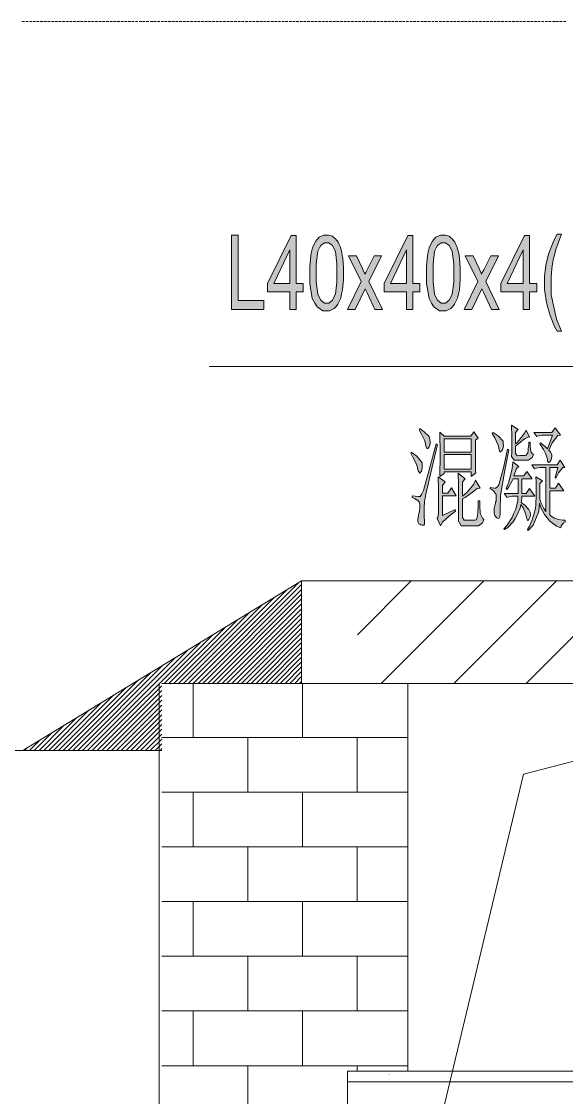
# Model space of a CAD drawing. Header units: millimetres. Extents: x -4415 to 173792, y -78716 to 47289.
# Drawn here: x 9231 to 14968, y -47989 to -36664 of the extents above; entities that cross this region are included whole.
import ezdxf

# ---------------------------------------------------------------- set-up
doc = ezdxf.new("R2010")
doc.units = ezdxf.units.MM

msp = doc.modelspace()

# ---------------------------------------------------------------- hatches: boundary and pattern name
h = msp.add_hatch(color=0)
h.dxf.hatch_style = 2
h.paths.add_polyline_path([(11441, -39695), (11441, -38914), (11513, -38914), (11513, -39602), (11783, -39602), (11783, -39695)])
h = msp.add_hatch(color=0)
h.paths.add_polyline_path([(12057, -39695), (12057, -39508), (11819, -39508), (11819, -39421), (12068, -38915), (12123, -38915), (12123, -39421), (12197, -39421), (12197, -39508), (12123, -39508), (12123, -39695)])
h.paths.add_polyline_path([(12057, -39421), (12057, -39069), (11886, -39421)])
h = msp.add_hatch(color=0)
h.paths.add_polyline_path([(12265, -39310), (12265, -39241), (12276, -39129), (12285, -39087), (12295, -39045), (12325, -38980), (12344, -38957), (12364, -38935), (12413, -38912), (12443, -38912), (12464, -38912), (12503, -38924), (12520, -38937), (12536, -38950), (12564, -38986), (12575, -39010), (12586, -39033), (12602, -39091), (12608, -39126), (12615, -39160), (12620, -39252), (12620, -39310), (12620, -39379), (12610, -39490), (12601, -39532), (12591, -39575), (12562, -39639), (12542, -39663), (12522, -39685), (12473, -39708), (12443, -39708), (12403, -39708), (12342, -39668), (12320, -39627), (12292, -39579), (12265, -39420)])
h.paths.add_polyline_path([(12333, -39310), (12333, -39406), (12350, -39534), (12366, -39566), (12381, -39597), (12419, -39629), (12443, -39629), (12466, -39629), (12505, -39597), (12520, -39566), (12536, -39534), (12551, -39406), (12551, -39310), (12551, -39214), (12536, -39086), (12520, -39055), (12505, -39023), (12466, -38992), (12442, -38992), (12419, -38992), (12382, -39020), (12369, -39047), (12352, -39083), (12333, -39214)])
h = msp.add_hatch(color=0)
h.paths.add_polyline_path([(13285, -39695), (13285, -39508), (13048, -39508), (13048, -39421), (13297, -38915), (13352, -38915), (13352, -39421), (13425, -39421), (13425, -39508), (13352, -39508), (13352, -39695)])
h.paths.add_polyline_path([(13285, -39421), (13285, -39069), (13114, -39421)])
h = msp.add_hatch(color=0)
h.paths.add_polyline_path([(13494, -39310), (13494, -39241), (13504, -39129), (13513, -39087), (13524, -39045), (13553, -38980), (13572, -38957), (13593, -38935), (13642, -38912), (13671, -38912), (13694, -38912), (13732, -38924), (13748, -38937), (13766, -38950), (13792, -38986), (13803, -39010), (13814, -39033), (13831, -39091), (13837, -39126), (13843, -39160), (13849, -39252), (13849, -39310), (13849, -39379), (13840, -39490), (13830, -39532), (13819, -39575), (13790, -39639), (13771, -39663), (13751, -39685), (13701, -39708), (13671, -39708), (13632, -39708), (13570, -39668), (13548, -39627), (13521, -39579), (13494, -39420)])
h.paths.add_polyline_path([(13563, -39310), (13563, -39406), (13579, -39534), (13594, -39566), (13610, -39597), (13649, -39629), (13671, -39629), (13695, -39629), (13733, -39597), (13749, -39566), (13764, -39534), (13781, -39406), (13781, -39310), (13781, -39214), (13764, -39086), (13749, -39055), (13733, -39023), (13695, -38992), (13671, -38992), (13647, -38992), (13611, -39020), (13597, -39047), (13580, -39083), (13563, -39214)])
h = msp.add_hatch(color=0)
h.paths.add_polyline_path([(14513, -39695), (14513, -39508), (14277, -39508), (14277, -39421), (14526, -38915), (14580, -38915), (14580, -39421), (14654, -39421), (14654, -39508), (14580, -39508), (14580, -39695)])
h.paths.add_polyline_path([(14513, -39421), (14513, -39069), (14343, -39421)])
h = msp.add_hatch(color=0)
h.dxf.hatch_style = 2
h.paths.add_polyline_path([(14869, -39924), (14841, -39874), (14795, -39757), (14776, -39690), (14756, -39623), (14737, -39484), (14737, -39412), (14737, -39349), (14751, -39228), (14766, -39170), (14782, -39103), (14834, -38969), (14869, -38903), (14917, -38903), (14895, -38957), (14865, -39037), (14857, -39060), (14847, -39097), (14828, -39173), (14822, -39214), (14814, -39263), (14806, -39363), (14806, -39414), (14806, -39541), (14862, -39797), (14917, -39924)])
h = msp.add_hatch(color=0)
h.dxf.hatch_style = 2
h.paths.add_polyline_path([(12663, -39695), (12807, -39402), (12674, -39129), (12756, -39129), (12819, -39262), (12827, -39280), (12840, -39312), (12846, -39324), (12854, -39307), (12869, -39277), (12876, -39263), (12942, -39129), (13022, -39129), (12888, -39401), (13032, -39695), (12951, -39695), (12869, -39520), (12850, -39477), (12744, -39695)])
h = msp.add_hatch(color=0)
h.dxf.hatch_style = 2
h.paths.add_polyline_path([(13891, -39695), (14036, -39402), (13902, -39129), (13986, -39129), (14047, -39262), (14055, -39280), (14069, -39312), (14074, -39324), (14082, -39307), (14097, -39277), (14104, -39263), (14170, -39129), (14251, -39129), (14118, -39401), (14260, -39695), (14179, -39695), (14097, -39520), (14078, -39477), (13973, -39695)])
h = msp.add_hatch(color=0)
h.dxf.hatch_style = 2
h.paths.add_polyline_path([(13424, -40949), (13470, -40982), (13521, -41031), (13525, -41048), (13529, -41065), (13534, -41088), (13534, -41096), (13534, -41107), (13527, -41129), (13522, -41139), (13516, -41148), (13507, -41157), (13504, -41157), (13498, -41157), (13489, -41133), (13483, -41110), (13476, -41078), (13442, -41006), (13417, -40963)])
h = msp.add_hatch(color=0)
h.paths.add_polyline_path([(13633, -41452), (13635, -41397), (13637, -41282), (13637, -41221), (13637, -41161), (13635, -41043), (13633, -40986), (13680, -41029), (13960, -41029), (13993, -40982), (14039, -41048), (14009, -41072), (14009, -41215), (14011, -41386), (14012, -41415), (13966, -41452), (13966, -41405), (13680, -41405), (13680, -41423)])
h.paths.add_polyline_path([(13680, -41223), (13680, -41376), (13966, -41376), (13966, -41223)])
h.paths.add_polyline_path([(13680, -41057), (13680, -41196), (13966, -41196), (13966, -41057)])
h = msp.add_hatch(color=0)
h.dxf.hatch_style = 2
h.paths.add_polyline_path([(14185, -41000), (14196, -40990), (14249, -41024), (14303, -41081), (14303, -41104), (14304, -41129), (14299, -41163), (14293, -41174), (14285, -41185), (14275, -41194), (14272, -41194), (14267, -41194), (14259, -41174), (14255, -41153), (14249, -41124), (14214, -41047)])
h = msp.add_hatch(color=0)
h.dxf.hatch_style = 2
h.paths.add_polyline_path([(14392, -41200), (14392, -41057), (14392, -41008), (14390, -40936), (14388, -40914), (14459, -40957), (14432, -40990), (14432, -41110), (14444, -41098), (14469, -41070), (14482, -41055), (14496, -41040), (14526, -40996), (14542, -40967), (14578, -41038), (14569, -41036), (14533, -41053), (14508, -41071), (14484, -41092), (14445, -41124), (14432, -41133), (14432, -41180), (14430, -41209), (14450, -41235), (14472, -41233), (14532, -41233), (14545, -41228), (14561, -41203), (14563, -41183), (14565, -41163), (14570, -41116), (14572, -41090), (14585, -41090), (14585, -41126), (14588, -41174), (14592, -41186), (14595, -41198), (14610, -41216), (14621, -41223), (14608, -41252), (14569, -41280), (14542, -41280), (14448, -41280), (14418, -41280), (14390, -41241)])
h = msp.add_hatch(color=0)
h.dxf.hatch_style = 2
h.paths.add_polyline_path([(14781, -41176), (14799, -41192), (14815, -41226), (14813, -41243), (14810, -41259), (14803, -41284), (14796, -41290), (14791, -41297), (14783, -41304), (14777, -41304), (14769, -41290), (14768, -41276), (14763, -41255), (14747, -41212), (14736, -41190), (14725, -41169), (14702, -41129), (14688, -41110), (14695, -41100), (14713, -41114), (14750, -41145), (14768, -41162), (14821, -41019), (14735, -41019), (14713, -41019), (14673, -41026), (14654, -41033), (14624, -40990), (14814, -40990), (14848, -40939), (14905, -41019), (14878, -41022), (14816, -41100)])
h = msp.add_hatch(color=0)
h.dxf.hatch_style = 2
h.paths.add_polyline_path([(13334, -41196), (13392, -41238), (13450, -41308), (13450, -41336), (13450, -41363), (13441, -41399), (13432, -41409), (13423, -41419), (13407, -41395), (13401, -41362), (13392, -41331), (13355, -41255), (13328, -41209)])
h = msp.add_hatch(color=0)
h.dxf.hatch_style = 2
h.paths.add_polyline_path([(13610, -41115), (13550, -41368), (13484, -41653), (13479, -41683), (13472, -41712), (13468, -41785), (13468, -41828), (13469, -41871), (13472, -41930), (13474, -41946), (13474, -41956), (13465, -41965), (13457, -41965), (13450, -41965), (13434, -41961), (13424, -41956), (13413, -41951), (13404, -41930), (13404, -41913), (13404, -41901), (13409, -41865), (13413, -41842), (13419, -41818), (13424, -41779), (13424, -41766), (13424, -41749), (13417, -41723), (13409, -41713), (13402, -41704), (13368, -41685), (13344, -41675), (13344, -41656), (13374, -41661), (13411, -41665), (13419, -41664), (13426, -41662), (13442, -41641), (13452, -41621), (13461, -41600), (13534, -41345), (13597, -41110)])
h = msp.add_hatch(color=0)
h.dxf.hatch_style = 2
h.paths.add_polyline_path([(14169, -41566), (14185, -41571), (14209, -41576), (14215, -41576), (14222, -41576), (14238, -41564), (14248, -41552), (14256, -41540), (14307, -41347), (14348, -41167), (14362, -41171), (14318, -41388), (14273, -41653), (14272, -41701), (14270, -41751), (14269, -41822), (14269, -41846), (14267, -41873), (14255, -41895), (14245, -41891), (14236, -41888), (14221, -41875), (14215, -41865), (14211, -41856), (14206, -41834), (14206, -41822), (14206, -41811), (14208, -41786), (14211, -41773), (14213, -41760), (14219, -41734), (14222, -41723), (14226, -41711), (14229, -41680), (14229, -41661), (14229, -41642), (14197, -41601), (14166, -41580)])
h = msp.add_hatch(color=0)
h.dxf.hatch_style = 2
h.paths.add_polyline_path([(14578, -41581), (14635, -41661), (14499, -41661), (14497, -41678), (14493, -41711), (14492, -41728), (14529, -41756), (14572, -41799), (14578, -41813), (14585, -41828), (14588, -41856), (14585, -41871), (14581, -41885), (14573, -41906), (14566, -41913), (14561, -41920), (14550, -41899), (14545, -41871), (14538, -41844), (14511, -41783), (14488, -41746), (14480, -41785), (14450, -41858), (14429, -41894), (14406, -41930), (14351, -41989), (14315, -42012), (14309, -42004), (14344, -41965), (14397, -41884), (14415, -41840), (14433, -41796), (14454, -41706), (14455, -41661), (14421, -41661), (14400, -41661), (14360, -41668), (14342, -41675), (14312, -41632), (14459, -41632), (14459, -41476), (14405, -41476), (14392, -41504), (14360, -41562), (14342, -41589), (14332, -41580), (14362, -41511), (14397, -41370), (14402, -41300), (14465, -41347), (14442, -41370), (14435, -41390), (14421, -41428), (14415, -41447), (14518, -41447), (14551, -41399), (14605, -41476), (14499, -41476), (14499, -41632), (14542, -41632)])
h = msp.add_hatch(color=0)
h.dxf.hatch_style = 2
h.paths.add_polyline_path([(14559, -42012), (14578, -41977), (14608, -41908), (14618, -41875), (14629, -41842), (14640, -41783), (14644, -41756), (14646, -41730), (14648, -41668), (14648, -41632), (14648, -41597), (14647, -41509), (14645, -41456), (14715, -41499), (14688, -41528), (14688, -41695), (14698, -41726), (14730, -41789), (14751, -41822), (14751, -41357), (14711, -41357), (14690, -41357), (14650, -41364), (14632, -41372), (14602, -41329), (14871, -41329), (14901, -41281), (14951, -41357), (14931, -41357), (14884, -41415), (14857, -41471), (14848, -41462), (14878, -41357), (14791, -41357), (14791, -41576), (14851, -41576), (14884, -41523), (14941, -41605), (14791, -41605), (14791, -41856), (14806, -41871), (14842, -41892), (14863, -41899), (14883, -41906), (14929, -41913), (14954, -41913), (14954, -41932), (14935, -41939), (14911, -41971), (14908, -41994), (14863, -41977), (14791, -41924), (14763, -41889), (14736, -41854), (14696, -41775), (14684, -41732), (14677, -41820), (14617, -41965), (14565, -42022)])
h = msp.add_hatch(color=0)
h.dxf.hatch_style = 2
h.paths.add_polyline_path([(13830, -41552), (13830, -41511), (13828, -41445), (13827, -41419), (13903, -41476), (13873, -41509), (13873, -41661), (13923, -41618), (13991, -41533), (14009, -41490), (14060, -41576), (14026, -41580), (13978, -41618), (13901, -41673), (13873, -41689), (13873, -41856), (13873, -41885), (13890, -41913), (13906, -41913), (14006, -41913), (14016, -41910), (14029, -41885), (14031, -41861), (14034, -41837), (14037, -41761), (14039, -41709), (14055, -41709), (14055, -41766), (14060, -41837), (14064, -41851), (14068, -41865), (14085, -41891), (14099, -41904), (14085, -41939), (14041, -41973), (14009, -41971), (13890, -41971), (13860, -41971), (13830, -41922), (13830, -41875)])
h = msp.add_hatch(color=0)
h.dxf.hatch_style = 2
h.paths.add_polyline_path([(13620, -41804), (13620, -41605), (13620, -41559), (13618, -41485), (13616, -41456), (13690, -41509), (13664, -41548), (13664, -41628), (13719, -41628), (13757, -41571), (13806, -41656), (13664, -41656), (13664, -41865), (13797, -41799), (13800, -41818), (13742, -41859), (13664, -41934), (13643, -41971), (13607, -41894), (13615, -41885), (13622, -41840)])
h = msp.add_hatch(color=0)
h.dxf.hatch_style = 2
h.paths.add_polyline_path([(13100, -47752), (13096, -47748), (13100, -47744), (13104, -47748)])

# ---------------------------------------------------------------- linework, layer by layer
at = {"color": 0, "lineweight": 0}
for points in [[(9263, -36664), (9236, -36664)], [(9236, -36664), (9263, -36664)], [(9302, -36664), (9275, -36664)], [(9275, -36664), (9302, -36664)], [(9341, -36664), (9314, -36664)], [(9314, -36664), (9341, -36664)], [(9379, -36664), (9351, -36664)], [(9351, -36664), (9379, -36664)], [(9418, -36664), (9390, -36664)], [(9390, -36664), (9418, -36664)], [(9457, -36664), (9429, -36664)], [(9429, -36664), (9457, -36664)], [(9495, -36664), (9467, -36664)], [(9467, -36664), (9495, -36664)], [(9534, -36664), (9506, -36664)], [(9506, -36664), (9534, -36664)], [(9571, -36664), (9545, -36664)], [(9545, -36664), (9571, -36664)], [(9610, -36664), (9583, -36664)], [(9583, -36664), (9610, -36664)], [(9649, -36664), (9621, -36664)], [(9621, -36664), (9649, -36664)], [(9687, -36664), (9659, -36664)], [(9659, -36664), (9687, -36664)], [(9726, -36664), (9698, -36664)], [(9698, -36664), (9726, -36664)], [(9765, -36664), (9737, -36664)], [(9737, -36664), (9765, -36664)], [(9803, -36664), (9775, -36664)], [(9775, -36664), (9803, -36664)], [(9841, -36664), (9814, -36664)], [(9814, -36664), (9841, -36664)], [(9879, -36664), (9853, -36664)], [(9853, -36664), (9879, -36664)], [(9918, -36664), (9891, -36664)], [(9891, -36664), (9918, -36664)], [(9957, -36664), (9929, -36664)], [(9929, -36664), (9957, -36664)], [(9995, -36664), (9968, -36664)], [(9968, -36664), (9995, -36664)], [(10034, -36664), (10006, -36664)], [(10006, -36664), (10034, -36664)], [(10073, -36664), (10045, -36664)], [(10045, -36664), (10073, -36664)], [(10110, -36664), (10083, -36664)], [(10083, -36664), (10110, -36664)], [(10149, -36664), (10122, -36664)], [(10122, -36664), (10149, -36664)], [(10188, -36664), (10161, -36664)], [(10161, -36664), (10188, -36664)], [(10226, -36664), (10198, -36664)], [(10198, -36664), (10226, -36664)], [(10265, -36664), (10237, -36664)], [(10237, -36664), (10265, -36664)], [(10304, -36664), (10276, -36664)], [(10276, -36664), (10304, -36664)], [(10342, -36664), (10314, -36664)], [(10314, -36664), (10342, -36664)], [(10381, -36664), (10353, -36664)], [(10353, -36664), (10381, -36664)], [(10418, -36664), (10392, -36664)], [(10392, -36664), (10418, -36664)], [(10457, -36664), (10430, -36664)], [(10430, -36664), (10457, -36664)], [(10496, -36664), (10469, -36664)], [(10469, -36664), (10496, -36664)], [(10534, -36664), (10506, -36664)], [(10506, -36664), (10534, -36664)], [(10573, -36664), (10545, -36664)], [(10545, -36664), (10573, -36664)], [(10612, -36664), (10584, -36664)], [(10584, -36664), (10612, -36664)], [(10650, -36664), (10622, -36664)], [(10622, -36664), (10650, -36664)], [(10688, -36664), (10661, -36664)], [(10661, -36664), (10688, -36664)], [(10726, -36664), (10700, -36664)], [(10700, -36664), (10726, -36664)], [(10765, -36664), (10738, -36664)], [(10738, -36664), (10765, -36664)], [(10804, -36664), (10776, -36664)], [(10776, -36664), (10804, -36664)], [(10842, -36664), (10814, -36664)], [(10814, -36664), (10842, -36664)], [(10881, -36664), (10853, -36664)], [(10853, -36664), (10881, -36664)], [(10920, -36664), (10892, -36664)], [(10892, -36664), (10920, -36664)], [(10958, -36664), (10930, -36664)], [(10930, -36664), (10958, -36664)], [(10996, -36664), (10969, -36664)], [(10969, -36664), (10996, -36664)], [(11035, -36664), (11008, -36664)], [(11008, -36664), (11035, -36664)], [(11073, -36664), (11046, -36664)], [(11046, -36664), (11073, -36664)], [(11112, -36664), (11084, -36664)], [(11084, -36664), (11112, -36664)], [(11151, -36664), (11123, -36664)], [(11123, -36664), (11151, -36664)], [(11189, -36664), (11161, -36664)], [(11161, -36664), (11189, -36664)], [(11228, -36664), (11200, -36664)], [(11200, -36664), (11228, -36664)], [(11265, -36664), (11239, -36664)], [(11239, -36664), (11265, -36664)], [(11304, -36664), (11277, -36664)], [(11277, -36664), (11304, -36664)], [(11343, -36664), (11316, -36664)], [(11316, -36664), (11343, -36664)], [(11381, -36664), (11353, -36664)], [(11353, -36664), (11381, -36664)], [(11420, -36664), (11392, -36664)], [(11392, -36664), (11420, -36664)], [(11459, -36664), (11431, -36664)], [(11431, -36664), (11459, -36664)], [(11497, -36664), (11469, -36664)], [(11469, -36664), (11497, -36664)], [(11536, -36664), (11508, -36664)], [(11508, -36664), (11536, -36664)], [(11573, -36664), (11547, -36664)], [(11547, -36664), (11573, -36664)], [(11612, -36664), (11585, -36664)], [(11585, -36664), (11612, -36664)], [(11651, -36664), (11624, -36664)], [(11624, -36664), (11651, -36664)], [(11689, -36664), (11661, -36664)], [(11661, -36664), (11689, -36664)], [(11728, -36664), (11700, -36664)], [(11700, -36664), (11728, -36664)], [(11767, -36664), (11739, -36664)], [(11739, -36664), (11767, -36664)], [(11805, -36664), (11777, -36664)], [(11777, -36664), (11805, -36664)], [(11843, -36664), (11816, -36664)], [(11816, -36664), (11843, -36664)], [(11882, -36664), (11855, -36664)], [(11855, -36664), (11882, -36664)], [(11920, -36664), (11893, -36664)], [(11893, -36664), (11920, -36664)], [(11959, -36664), (11931, -36664)], [(11931, -36664), (11959, -36664)], [(11997, -36664), (11970, -36664)], [(11970, -36664), (11997, -36664)], [(12036, -36664), (12008, -36664)], [(12008, -36664), (12036, -36664)], [(12075, -36664), (12047, -36664)], [(12047, -36664), (12075, -36664)], [(12113, -36664), (12086, -36664)], [(12086, -36664), (12113, -36664)], [(12151, -36664), (12124, -36664)], [(12124, -36664), (12151, -36664)], [(12190, -36664), (12163, -36664)], [(12163, -36664), (12190, -36664)], [(12228, -36664), (12200, -36664)], [(12200, -36664), (12228, -36664)], [(12267, -36664), (12239, -36664)], [(12239, -36664), (12267, -36664)], [(12306, -36664), (12278, -36664)], [(12278, -36664), (12306, -36664)], [(12344, -36664), (12316, -36664)], [(12316, -36664), (12344, -36664)], [(12383, -36664), (12355, -36664)], [(12355, -36664), (12383, -36664)], [(12420, -36664), (12394, -36664)], [(12394, -36664), (12420, -36664)], [(12459, -36664), (12432, -36664)], [(12432, -36664), (12459, -36664)], [(12498, -36664), (12471, -36664)], [(12471, -36664), (12498, -36664)], [(12536, -36664), (12508, -36664)], [(12508, -36664), (12536, -36664)], [(12575, -36664), (12547, -36664)], [(12547, -36664), (12575, -36664)], [(12614, -36664), (12586, -36664)], [(12586, -36664), (12614, -36664)], [(12652, -36664), (12624, -36664)], [(12624, -36664), (12652, -36664)], [(12690, -36664), (12663, -36664)], [(12663, -36664), (12690, -36664)], [(12729, -36664), (12702, -36664)], [(12702, -36664), (12729, -36664)], [(12767, -36664), (12740, -36664)], [(12740, -36664), (12767, -36664)], [(12806, -36664), (12778, -36664)], [(12778, -36664), (12806, -36664)], [(12844, -36664), (12817, -36664)], [(12817, -36664), (12844, -36664)], [(12883, -36664), (12855, -36664)], [(12855, -36664), (12883, -36664)], [(12922, -36664), (12894, -36664)], [(12894, -36664), (12922, -36664)], [(12960, -36664), (12933, -36664)], [(12933, -36664), (12960, -36664)], [(12998, -36664), (12971, -36664)], [(12971, -36664), (12998, -36664)], [(13037, -36664), (13010, -36664)], [(13010, -36664), (13037, -36664)], [(13075, -36664), (13048, -36664)], [(13048, -36664), (13075, -36664)], [(13114, -36664), (13086, -36664)], [(13086, -36664), (13114, -36664)], [(13153, -36664), (13125, -36664)], [(13125, -36664), (13153, -36664)], [(13191, -36664), (13163, -36664)], [(13163, -36664), (13191, -36664)], [(13230, -36664), (13202, -36664)], [(13202, -36664), (13230, -36664)], [(13267, -36664), (13241, -36664)], [(13241, -36664), (13267, -36664)], [(13306, -36664), (13279, -36664)], [(13279, -36664), (13306, -36664)], [(13345, -36664), (13318, -36664)], [(13318, -36664), (13345, -36664)], [(13383, -36664), (13355, -36664)], [(13355, -36664), (13383, -36664)], [(13422, -36664), (13394, -36664)], [(13394, -36664), (13422, -36664)], [(13461, -36664), (13433, -36664)], [(13433, -36664), (13461, -36664)], [(13499, -36664), (13471, -36664)], [(13471, -36664), (13499, -36664)], [(13538, -36664), (13510, -36664)], [(13510, -36664), (13538, -36664)], [(13576, -36664), (13549, -36664)], [(13549, -36664), (13576, -36664)], [(13614, -36664), (13587, -36664)], [(13587, -36664), (13614, -36664)], [(13653, -36664), (13626, -36664)], [(13626, -36664), (13653, -36664)], [(13691, -36664), (13664, -36664)], [(13664, -36664), (13691, -36664)], [(13730, -36664), (13702, -36664)], [(13702, -36664), (13730, -36664)], [(13769, -36664), (13741, -36664)], [(13741, -36664), (13769, -36664)], [(13807, -36664), (13779, -36664)], [(13779, -36664), (13807, -36664)], [(13845, -36664), (13818, -36664)], [(13818, -36664), (13845, -36664)], [(13884, -36664), (13857, -36664)], [(13857, -36664), (13884, -36664)], [(13922, -36664), (13895, -36664)], [(13895, -36664), (13922, -36664)], [(13961, -36664), (13933, -36664)], [(13933, -36664), (13961, -36664)], [(14000, -36664), (13972, -36664)], [(13972, -36664), (14000, -36664)], [(14038, -36664), (14010, -36664)], [(14010, -36664), (14038, -36664)], [(14077, -36664), (14049, -36664)], [(14049, -36664), (14077, -36664)], [(14115, -36664), (14088, -36664)], [(14088, -36664), (14115, -36664)], [(14153, -36664), (14126, -36664)], [(14126, -36664), (14153, -36664)], [(14192, -36664), (14165, -36664)], [(14165, -36664), (14192, -36664)], [(14230, -36664), (14202, -36664)], [(14202, -36664), (14230, -36664)], [(14269, -36664), (14241, -36664)], [(14241, -36664), (14269, -36664)], [(14308, -36664), (14280, -36664)], [(14280, -36664), (14308, -36664)], [(14346, -36664), (14318, -36664)], [(14318, -36664), (14346, -36664)], [(14385, -36664), (14357, -36664)], [(14357, -36664), (14385, -36664)], [(14423, -36664), (14396, -36664)], [(14396, -36664), (14423, -36664)], [(14461, -36664), (14434, -36664)], [(14434, -36664), (14461, -36664)], [(14500, -36664), (14473, -36664)], [(14473, -36664), (14500, -36664)], [(14538, -36664), (14511, -36664)], [(14511, -36664), (14538, -36664)], [(14577, -36664), (14549, -36664)], [(14549, -36664), (14577, -36664)], [(14616, -36664), (14588, -36664)], [(14588, -36664), (14616, -36664)], [(14654, -36664), (14626, -36664)], [(14626, -36664), (14654, -36664)], [(14692, -36664), (14665, -36664)], [(14665, -36664), (14692, -36664)], [(14731, -36664), (14704, -36664)], [(14704, -36664), (14731, -36664)], [(14769, -36664), (14742, -36664)], [(14742, -36664), (14769, -36664)], [(14808, -36664), (14780, -36664)], [(14780, -36664), (14808, -36664)], [(14847, -36664), (14819, -36664)], [(14819, -36664), (14847, -36664)], [(14885, -36664), (14857, -36664)], [(14857, -36664), (14885, -36664)], [(14924, -36664), (14896, -36664)], [(14896, -36664), (14924, -36664)], [(14962, -36664), (14935, -36664)], [(14935, -36664), (14962, -36664)], [(11207, -40294), (20145, -40294)], [(12180, -42551), (9245, -44337)], [(11089, -43630), (12150, -42570)], [(12180, -42551), (19284, -42551)], [(12180, -43630), (12180, -42551)], [(12767, -43118), (13334, -42551)], [(13018, -43630), (14097, -42551)], [(13782, -43630), (14862, -42551)], [(14545, -43630), (15625, -42551)], [(11038, -43630), (12020, -42648)], [(11140, -43630), (12180, -42590)], [(11191, -43630), (12180, -42642)], [(11242, -43630), (12180, -42692)], [(10987, -43630), (11890, -42727)], [(11292, -43630), (12180, -42742)], [(11344, -43630), (12180, -42794)], [(10885, -43630), (11630, -42885)], [(10936, -43630), (11760, -42807)], [(11394, -43630), (12180, -42844)], [(11446, -43630), (12180, -42896)], [(10835, -43630), (11500, -42965)], [(11496, -43630), (12180, -42946)], [(11548, -43630), (12180, -42998)], [(10733, -43630), (11241, -43122)], [(10783, -43630), (11371, -43044)], [(11598, -43630), (12180, -43048)], [(11649, -43630), (12180, -43099)], [(9976, -44337), (11111, -43202)], [(11700, -43630), (12180, -43150)], [(11751, -43630), (12180, -43201)], [(11802, -43630), (12180, -43252)], [(9874, -44337), (10850, -43360)], [(9925, -44337), (10981, -43281)], [(11853, -43630), (12180, -43303)], [(11904, -43630), (12180, -43354)], [(9824, -44337), (10720, -43439)], [(11955, -43630), (12180, -43405)], [(12005, -43630), (12180, -43455)], [(9722, -44337), (10460, -43597)], [(9772, -44337), (10590, -43519)], [(12057, -43630), (12180, -43507)], [(12107, -43630), (12180, -43557)], [(9670, -44337), (10330, -43676)], [(10027, -44337), (10707, -43656)], [(10078, -44337), (10707, -43706)], [(10681, -43630), (10681, -49677)], [(10707, -43630), (18839, -43630)], [(11037, -44199), (11037, -43630)], [(12159, -43630), (12180, -43609)], [(12189, -44199), (12189, -43630)], [(13299, -43630), (13299, -47711)], [(14517, -44587), (18204, -43630)], [(9620, -44337), (10200, -43756)], [(10129, -44337), (10707, -43758)], [(10180, -44337), (10707, -43808)], [(9518, -44337), (9941, -43914)], [(9568, -44337), (10071, -43834)], [(10231, -44337), (10707, -43860)], [(10281, -44337), (10707, -43910)], [(9467, -44337), (9811, -43993)], [(10332, -44337), (10707, -43961)], [(10383, -44337), (10707, -44012)], [(9365, -44337), (9550, -44151)], [(9416, -44337), (9681, -44071)], [(10434, -44337), (10707, -44063)], [(10485, -44337), (10707, -44114)], [(10536, -44337), (10707, -44165)], [(9314, -44337), (9420, -44230)], [(10587, -44337), (10707, -44216)], [(10637, -44337), (10707, -44267)], [(10707, -44199), (13299, -44199)], [(11613, -44775), (11613, -44199)], [(12764, -44775), (12764, -44199)], [(9245, -44337), (6658, -44337)], [(9245, -44337), (10707, -44337)], [(9263, -44337), (9290, -44309)], [(10689, -44337), (10707, -44317)], [(13299, -49677), (14517, -44587)], [(10707, -44775), (13299, -44775)], [(11037, -45351), (11037, -44775)], [(12189, -45351), (12189, -44775)], [(10707, -45351), (13299, -45351)], [(11613, -45926), (11613, -45351)], [(12764, -45926), (12764, -45351)], [(10707, -45926), (13299, -45926)], [(11037, -46503), (11037, -45926)], [(12189, -46503), (12189, -45926)], [(10707, -46503), (13299, -46503)], [(11613, -47078), (11613, -46503)], [(12764, -47078), (12764, -46503)], [(10707, -47078), (13299, -47078)], [(11037, -47654), (11037, -47078)], [(12189, -47654), (12189, -47078)], [(10707, -47654), (13299, -47654)], [(11613, -48230), (11613, -47654)], [(12764, -47711), (12764, -47654)], [(12664, -47711), (18973, -47711)], [(12664, -47711), (12664, -48142)], [(12664, -47825), (18973, -47825)]]:
    msp.add_lwpolyline(points, dxfattribs=at)
for points in [[(11441, -39695), (11441, -38914), (11513, -38914), (11513, -39602), (11783, -39602), (11783, -39695)], [(12057, -39695), (12057, -39508), (11819, -39508), (11819, -39421), (12068, -38915), (12123, -38915), (12123, -39421), (12197, -39421), (12197, -39508), (12123, -39508), (12123, -39695)], [(12265, -39310), (12265, -39241), (12276, -39129), (12285, -39087), (12295, -39045), (12325, -38980), (12344, -38957), (12364, -38935), (12413, -38912), (12443, -38912), (12464, -38912), (12503, -38924), (12520, -38937), (12536, -38950), (12564, -38986), (12575, -39010), (12586, -39033), (12602, -39091), (12608, -39126), (12615, -39160), (12620, -39252), (12620, -39310), (12620, -39379), (12610, -39490), (12601, -39532), (12591, -39575), (12562, -39639), (12542, -39663), (12522, -39685), (12473, -39708), (12443, -39708), (12403, -39708), (12342, -39668), (12320, -39627), (12292, -39579), (12265, -39420)], [(13285, -39695), (13285, -39508), (13048, -39508), (13048, -39421), (13297, -38915), (13352, -38915), (13352, -39421), (13425, -39421), (13425, -39508), (13352, -39508), (13352, -39695)], [(13494, -39310), (13494, -39241), (13504, -39129), (13513, -39087), (13524, -39045), (13553, -38980), (13572, -38957), (13593, -38935), (13642, -38912), (13671, -38912), (13694, -38912), (13732, -38924), (13748, -38937), (13766, -38950), (13792, -38986), (13803, -39010), (13814, -39033), (13831, -39091), (13837, -39126), (13843, -39160), (13849, -39252), (13849, -39310), (13849, -39379), (13840, -39490), (13830, -39532), (13819, -39575), (13790, -39639), (13771, -39663), (13751, -39685), (13701, -39708), (13671, -39708), (13632, -39708), (13570, -39668), (13548, -39627), (13521, -39579), (13494, -39420)], [(14513, -39695), (14513, -39508), (14277, -39508), (14277, -39421), (14526, -38915), (14580, -38915), (14580, -39421), (14654, -39421), (14654, -39508), (14580, -39508), (14580, -39695)], [(14869, -39924), (14841, -39874), (14795, -39757), (14776, -39690), (14756, -39623), (14737, -39484), (14737, -39412), (14737, -39349), (14751, -39228), (14766, -39170), (14782, -39103), (14834, -38969), (14869, -38903), (14917, -38903), (14895, -38957), (14865, -39037), (14857, -39060), (14847, -39097), (14828, -39173), (14822, -39214), (14814, -39263), (14806, -39363), (14806, -39414), (14806, -39541), (14862, -39797), (14917, -39924)], [(12057, -39421), (12057, -39069), (11886, -39421)], [(12333, -39310), (12333, -39406), (12350, -39534), (12366, -39566), (12381, -39597), (12419, -39629), (12443, -39629), (12466, -39629), (12505, -39597), (12520, -39566), (12536, -39534), (12551, -39406), (12551, -39310), (12551, -39214), (12536, -39086), (12520, -39055), (12505, -39023), (12466, -38992), (12442, -38992), (12419, -38992), (12382, -39020), (12369, -39047), (12352, -39083), (12333, -39214)], [(13285, -39421), (13285, -39069), (13114, -39421)], [(13563, -39310), (13563, -39406), (13579, -39534), (13594, -39566), (13610, -39597), (13649, -39629), (13671, -39629), (13695, -39629), (13733, -39597), (13749, -39566), (13764, -39534), (13781, -39406), (13781, -39310), (13781, -39214), (13764, -39086), (13749, -39055), (13733, -39023), (13695, -38992), (13671, -38992), (13647, -38992), (13611, -39020), (13597, -39047), (13580, -39083), (13563, -39214)], [(14513, -39421), (14513, -39069), (14343, -39421)], [(12663, -39695), (12807, -39402), (12674, -39129), (12756, -39129), (12819, -39262), (12827, -39280), (12840, -39312), (12846, -39324), (12854, -39307), (12869, -39277), (12876, -39263), (12942, -39129), (13022, -39129), (12888, -39401), (13032, -39695), (12951, -39695), (12869, -39520), (12850, -39477), (12744, -39695)], [(13891, -39695), (14036, -39402), (13902, -39129), (13986, -39129), (14047, -39262), (14055, -39280), (14069, -39312), (14074, -39324), (14082, -39307), (14097, -39277), (14104, -39263), (14170, -39129), (14251, -39129), (14118, -39401), (14260, -39695), (14179, -39695), (14097, -39520), (14078, -39477), (13973, -39695)], [(13424, -40949), (13470, -40982), (13521, -41031), (13525, -41048), (13529, -41065), (13534, -41088), (13534, -41096), (13534, -41107), (13527, -41129), (13522, -41139), (13516, -41148), (13507, -41157), (13504, -41157), (13498, -41157), (13489, -41133), (13483, -41110), (13476, -41078), (13442, -41006), (13417, -40963)], [(13633, -41452), (13635, -41397), (13637, -41282), (13637, -41221), (13637, -41161), (13635, -41043), (13633, -40986), (13680, -41029), (13960, -41029), (13993, -40982), (14039, -41048), (14009, -41072), (14009, -41215), (14011, -41386), (14012, -41415), (13966, -41452), (13966, -41405), (13680, -41405), (13680, -41423)], [(14185, -41000), (14196, -40990), (14249, -41024), (14303, -41081), (14303, -41104), (14304, -41129), (14299, -41163), (14293, -41174), (14285, -41185), (14275, -41194), (14272, -41194), (14267, -41194), (14259, -41174), (14255, -41153), (14249, -41124), (14214, -41047)], [(14392, -41200), (14392, -41057), (14392, -41008), (14390, -40936), (14388, -40914), (14459, -40957), (14432, -40990), (14432, -41110), (14444, -41098), (14469, -41070), (14482, -41055), (14496, -41040), (14526, -40996), (14542, -40967), (14578, -41038), (14569, -41036), (14533, -41053), (14508, -41071), (14484, -41092), (14445, -41124), (14432, -41133), (14432, -41180), (14430, -41209), (14450, -41235), (14472, -41233), (14532, -41233), (14545, -41228), (14561, -41203), (14563, -41183), (14565, -41163), (14570, -41116), (14572, -41090), (14585, -41090), (14585, -41126), (14588, -41174), (14592, -41186), (14595, -41198), (14610, -41216), (14621, -41223), (14608, -41252), (14569, -41280), (14542, -41280), (14448, -41280), (14418, -41280), (14390, -41241)], [(14781, -41176), (14799, -41192), (14815, -41226), (14813, -41243), (14810, -41259), (14803, -41284), (14796, -41290), (14791, -41297), (14783, -41304), (14777, -41304), (14769, -41290), (14768, -41276), (14763, -41255), (14747, -41212), (14736, -41190), (14725, -41169), (14702, -41129), (14688, -41110), (14695, -41100), (14713, -41114), (14750, -41145), (14768, -41162), (14821, -41019), (14735, -41019), (14713, -41019), (14673, -41026), (14654, -41033), (14624, -40990), (14814, -40990), (14848, -40939), (14905, -41019), (14878, -41022), (14816, -41100)], [(13680, -41057), (13680, -41196), (13966, -41196), (13966, -41057)], [(13334, -41196), (13392, -41238), (13450, -41308), (13450, -41336), (13450, -41363), (13441, -41399), (13432, -41409), (13423, -41419), (13407, -41395), (13401, -41362), (13392, -41331), (13355, -41255), (13328, -41209)], [(13610, -41115), (13550, -41368), (13484, -41653), (13479, -41683), (13472, -41712), (13468, -41785), (13468, -41828), (13469, -41871), (13472, -41930), (13474, -41946), (13474, -41956), (13465, -41965), (13457, -41965), (13450, -41965), (13434, -41961), (13424, -41956), (13413, -41951), (13404, -41930), (13404, -41913), (13404, -41901), (13409, -41865), (13413, -41842), (13419, -41818), (13424, -41779), (13424, -41766), (13424, -41749), (13417, -41723), (13409, -41713), (13402, -41704), (13368, -41685), (13344, -41675), (13344, -41656), (13374, -41661), (13411, -41665), (13419, -41664), (13426, -41662), (13442, -41641), (13452, -41621), (13461, -41600), (13534, -41345), (13597, -41110)], [(14169, -41566), (14185, -41571), (14209, -41576), (14215, -41576), (14222, -41576), (14238, -41564), (14248, -41552), (14256, -41540), (14307, -41347), (14348, -41167), (14362, -41171), (14318, -41388), (14273, -41653), (14272, -41701), (14270, -41751), (14269, -41822), (14269, -41846), (14267, -41873), (14255, -41895), (14245, -41891), (14236, -41888), (14221, -41875), (14215, -41865), (14211, -41856), (14206, -41834), (14206, -41822), (14206, -41811), (14208, -41786), (14211, -41773), (14213, -41760), (14219, -41734), (14222, -41723), (14226, -41711), (14229, -41680), (14229, -41661), (14229, -41642), (14197, -41601), (14166, -41580)], [(13680, -41223), (13680, -41376), (13966, -41376), (13966, -41223)], [(14578, -41581), (14635, -41661), (14499, -41661), (14497, -41678), (14493, -41711), (14492, -41728), (14529, -41756), (14572, -41799), (14578, -41813), (14585, -41828), (14588, -41856), (14585, -41871), (14581, -41885), (14573, -41906), (14566, -41913), (14561, -41920), (14550, -41899), (14545, -41871), (14538, -41844), (14511, -41783), (14488, -41746), (14480, -41785), (14450, -41858), (14429, -41894), (14406, -41930), (14351, -41989), (14315, -42012), (14309, -42004), (14344, -41965), (14397, -41884), (14415, -41840), (14433, -41796), (14454, -41706), (14455, -41661), (14421, -41661), (14400, -41661), (14360, -41668), (14342, -41675), (14312, -41632), (14459, -41632), (14459, -41476), (14405, -41476), (14392, -41504), (14360, -41562), (14342, -41589), (14332, -41580), (14362, -41511), (14397, -41370), (14402, -41300), (14465, -41347), (14442, -41370), (14435, -41390), (14421, -41428), (14415, -41447), (14518, -41447), (14551, -41399), (14605, -41476), (14499, -41476), (14499, -41632), (14542, -41632)], [(14559, -42012), (14578, -41977), (14608, -41908), (14618, -41875), (14629, -41842), (14640, -41783), (14644, -41756), (14646, -41730), (14648, -41668), (14648, -41632), (14648, -41597), (14647, -41509), (14645, -41456), (14715, -41499), (14688, -41528), (14688, -41695), (14698, -41726), (14730, -41789), (14751, -41822), (14751, -41357), (14711, -41357), (14690, -41357), (14650, -41364), (14632, -41372), (14602, -41329), (14871, -41329), (14901, -41281), (14951, -41357), (14931, -41357), (14884, -41415), (14857, -41471), (14848, -41462), (14878, -41357), (14791, -41357), (14791, -41576), (14851, -41576), (14884, -41523), (14941, -41605), (14791, -41605), (14791, -41856), (14806, -41871), (14842, -41892), (14863, -41899), (14883, -41906), (14929, -41913), (14954, -41913), (14954, -41932), (14935, -41939), (14911, -41971), (14908, -41994), (14863, -41977), (14791, -41924), (14763, -41889), (14736, -41854), (14696, -41775), (14684, -41732), (14677, -41820), (14617, -41965), (14565, -42022)], [(13830, -41552), (13830, -41511), (13828, -41445), (13827, -41419), (13903, -41476), (13873, -41509), (13873, -41661), (13923, -41618), (13991, -41533), (14009, -41490), (14060, -41576), (14026, -41580), (13978, -41618), (13901, -41673), (13873, -41689), (13873, -41856), (13873, -41885), (13890, -41913), (13906, -41913), (14006, -41913), (14016, -41910), (14029, -41885), (14031, -41861), (14034, -41837), (14037, -41761), (14039, -41709), (14055, -41709), (14055, -41766), (14060, -41837), (14064, -41851), (14068, -41865), (14085, -41891), (14099, -41904), (14085, -41939), (14041, -41973), (14009, -41971), (13890, -41971), (13860, -41971), (13830, -41922), (13830, -41875)], [(13620, -41804), (13620, -41605), (13620, -41559), (13618, -41485), (13616, -41456), (13690, -41509), (13664, -41548), (13664, -41628), (13719, -41628), (13757, -41571), (13806, -41656), (13664, -41656), (13664, -41865), (13797, -41799), (13800, -41818), (13742, -41859), (13664, -41934), (13643, -41971), (13607, -41894), (13615, -41885), (13622, -41840)]]:
    msp.add_lwpolyline(points, close=True, dxfattribs=at)

doc.saveas('drawing.dxf')
